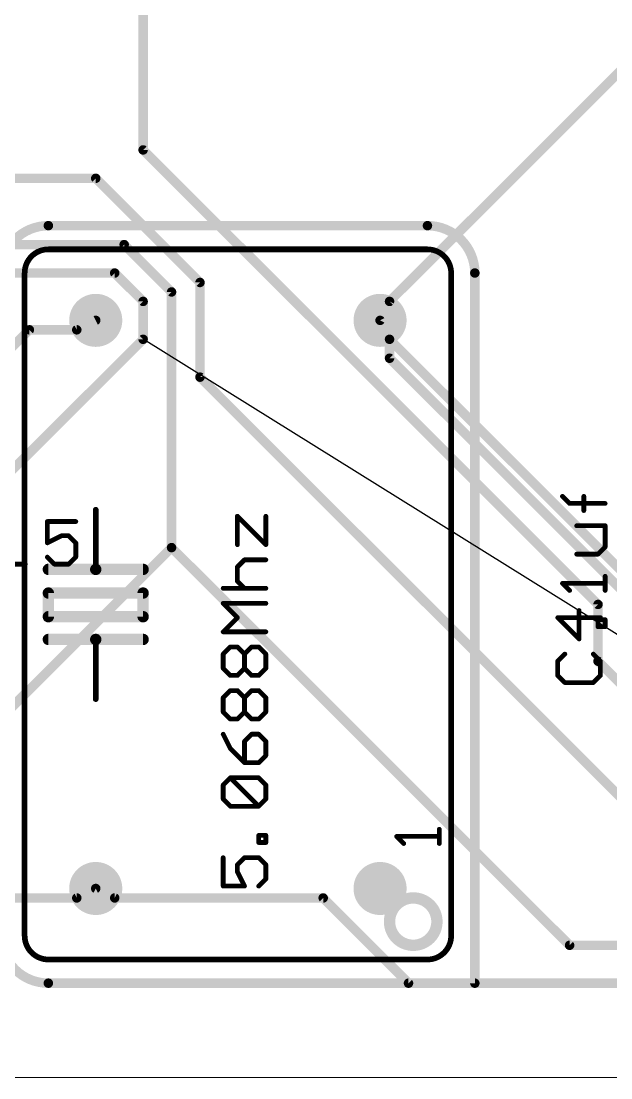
# Model space of a CAD drawing. Extents: x 0 to 127, y -4 to 62.
# Drawn here: x 56.42 to 72.22, y 0 to 28.35 of the extents above; entities that cross this region are included whole.
import ezdxf

# ---------------------------------------------------------------- set-up
doc = ezdxf.new("R2010")
doc.units = 0
for name, color, linetype in [('16', 172, 'CONTINUOUS'), ('17', 92, 'CONTINUOUS'), ('19', 52, 'CONTINUOUS'), ('20', 7, 'CONTINUOUS'), ('21', 253, 'CONTINUOUS'), ('23', 7, 'CONTINUOUS'), ('25', 253, 'CONTINUOUS'), ('27', 253, 'CONTINUOUS'), ('51', 253, 'CONTINUOUS')]:
    doc.layers.add(name, color=color, linetype=linetype)

# ---------------------------------------------------------------- blocks, each defined once
blk = doc.blocks.new('ROUNDP')
at = {"const_width": 0.5}
blk.add_lwpolyline([(0, -0.25, 1), (0, 0.25, 1), (0, -0.25)], format="xyb", dxfattribs=at)

msp = doc.modelspace()

# ---------------------------------------------------------------- linework, layer by layer
at = {"layer": '16', "const_width": 0.254}
for points in [[(59.69, 24.892), (59.69, 38.1)], [(66.294, 20.828), (75.946, 30.48)], [(71.882, 12.7), (59.69, 24.892)], [(46.99, 24.13), (58.42, 24.13)], [(58.42, 24.13), (61.214, 21.336)], [(41.148, 22.352), (59.182, 22.352)], [(59.182, 22.352), (60.452, 21.082)], [(41.91, 21.59), (58.928, 21.59)], [(58.928, 21.59), (59.69, 20.828)], [(61.214, 21.336), (61.214, 18.796)], [(60.452, 21.082), (60.452, 14.224)], [(59.69, 20.828), (59.69, 19.812)], [(66.04, 20.32), (66.294, 20.828)], [(57.912, 20.066), (58.42, 20.32)], [(66.294, 19.812), (66.04, 20.32)], [(52.07, 15.494), (56.642, 20.066)], [(56.642, 20.066), (57.912, 20.066)], [(59.69, 19.812), (52.832, 12.954)], [(66.294, 19.812), (73.406, 12.7)], [(66.294, 19.304), (66.294, 19.812)], [(72.898, 12.7), (66.294, 19.304)], [(61.214, 18.796), (75.692, 4.318)], [(60.452, 14.224), (53.594, 7.366)], [(60.452, 14.224), (71.12, 3.556)], [(71.882, 11.176), (71.882, 12.7)], [(75.692, 7.366), (71.882, 11.176)], [(57.912, 4.826), (58.42, 5.08)], [(58.42, 5.08), (58.928, 4.826)], [(53.086, 4.826), (57.912, 4.826)], [(58.928, 4.826), (64.516, 4.826)], [(64.516, 4.826), (66.802, 2.54)], [(71.12, 3.556), (77.978, 3.556)], [(66.802, 2.54), (92.71, 2.54)]]:
    msp.add_lwpolyline(points, dxfattribs=at)
at = {"layer": '16', "const_width": 0.127}
for points in [[(59.7349, 24.9369, 1), (59.6451, 24.8471)], [(59.6265, 24.892, 1), (59.7535, 24.892)], [(58.4649, 24.1749, 1), (58.3751, 24.0851)], [(58.42, 24.0665, 1), (58.42, 24.1935)], [(59.2269, 22.3969, 1), (59.1371, 22.3071)], [(59.182, 22.2885, 1), (59.182, 22.4155)], [(58.9729, 21.6349, 1), (58.8831, 21.5451)], [(58.928, 21.5265, 1), (58.928, 21.6535)], [(61.2775, 21.336, 1), (61.1505, 21.336)], [(61.1691, 21.2911, 1), (61.2589, 21.3809)], [(60.5155, 21.082, 1), (60.3885, 21.082)], [(60.4071, 21.0371, 1), (60.4969, 21.1269)], [(59.7535, 20.828, 1), (59.6265, 20.828)], [(59.6451, 20.7831, 1), (59.7349, 20.8729)], [(66.2491, 20.8729, 1), (66.3389, 20.7831)], [(66.3508, 20.7996, 1), (66.2372, 20.8564)], [(58.4484, 20.2632, 1), (58.3916, 20.3768)], [(66.0968, 20.3484, 1), (65.9832, 20.2916)], [(65.9832, 20.3484, 1), (66.0968, 20.2916)], [(56.642, 20.1295, 1), (56.642, 20.0025)], [(56.6869, 20.0211, 1), (56.5971, 20.1109)], [(57.8836, 20.1228, 1), (57.9404, 20.0092)], [(57.912, 20.0025, 1), (57.912, 20.1295)], [(59.6265, 19.812, 1), (59.7535, 19.812)], [(59.7349, 19.7671, 1), (59.6451, 19.8569)], [(66.3389, 19.8569, 1), (66.2491, 19.7671)], [(66.3575, 19.812, 1), (66.2305, 19.812)], [(66.2372, 19.7836, 1), (66.3508, 19.8404)], [(66.3389, 19.3489, 1), (66.2491, 19.2591)], [(66.2305, 19.304, 1), (66.3575, 19.304)], [(61.2589, 18.8409, 1), (61.1691, 18.7511)], [(61.1505, 18.796, 1), (61.2775, 18.796)], [(60.4969, 14.2689, 1), (60.4071, 14.1791)], [(60.3885, 14.224, 1), (60.5155, 14.224)], [(60.4969, 14.1791, 1), (60.4071, 14.2689)], [(71.9455, 12.7, 1), (71.8185, 12.7)], [(71.8371, 12.6551, 1), (71.9269, 12.7449)], [(71.9269, 11.2209, 1), (71.8371, 11.1311)], [(71.8185, 11.176, 1), (71.9455, 11.176)], [(58.4484, 5.1368, 1), (58.3916, 5.0232)], [(58.4484, 5.0232, 1), (58.3916, 5.1368)], [(57.8836, 4.8828, 1), (57.9404, 4.7692)], [(57.912, 4.7625, 1), (57.912, 4.8895)], [(58.928, 4.8895, 1), (58.928, 4.7625)], [(58.8996, 4.7692, 1), (58.9564, 4.8828)], [(64.5609, 4.8709, 1), (64.4711, 4.7811)], [(64.516, 4.7625, 1), (64.516, 4.8895)], [(71.12, 3.6195, 1), (71.12, 3.4925)], [(71.0751, 3.5111, 1), (71.1649, 3.6009)], [(66.802, 2.6035, 1), (66.802, 2.4765)], [(66.7571, 2.4951, 1), (66.8469, 2.5849)]]:
    msp.add_lwpolyline(points, format="xyb", dxfattribs=at)
at = {"layer": '19'}
msp.add_line((81.28, 6.35), (59.69, 19.812), dxfattribs=at)
at = {"layer": '20'}
msp.add_line((17.653, 0), (126.985, 0.038), dxfattribs=at)
at = {"layer": '21'}
for points, const_width in [([(57.15, 22.86, 0.4142), (55.88, 21.59)], 0.254), ([(57.15, 22.9235, 1), (57.15, 22.7965)], 0.127), ([(57.15, 22.7965, 1), (57.15, 22.9235)], 0.127), ([(68.58, 21.59, 0.4142), (67.31, 22.86)], 0.254), ([(67.31, 22.9235, 1), (67.31, 22.7965)], 0.127), ([(67.31, 22.7965, 1), (67.31, 22.9235)], 0.127), ([(57.15, 22.225, 0.4142), (56.515, 21.59)], 0.1524), ([(57.15, 22.2631, 1), (57.15, 22.1869)], 0.0762), ([(57.15, 22.1869, 1), (57.15, 22.2631)], 0.0762), ([(67.945, 21.59, 0.4142), (67.31, 22.225)], 0.1524), ([(67.31, 22.2631, 1), (67.31, 22.1869)], 0.0762), ([(67.31, 22.1869, 1), (67.31, 22.2631)], 0.0762), ([(56.5531, 21.59, 1), (56.4769, 21.59)], 0.0762), ([(56.4769, 21.59, 1), (56.5531, 21.59)], 0.0762), ([(67.9831, 21.59, 1), (67.9069, 21.59)], 0.0762), ([(67.9069, 21.59, 1), (67.9831, 21.59)], 0.0762), ([(68.6435, 21.59, 1), (68.5165, 21.59)], 0.127), ([(68.5165, 21.59, 1), (68.6435, 21.59)], 0.127), ([(58.4581, 15.24, 1), (58.3819, 15.24)], 0.0762), ([(57.15, 13.716, 1), (57.15, 13.5636)], 0.1524), ([(58.42, 13.716, 1), (58.42, 13.5636)], 0.1524), ([(58.42, 13.5636, 1), (58.42, 13.716)], 0.1524), ([(58.3819, 13.6398, 1), (58.4581, 13.6398)], 0.0762), ([(59.69, 13.5636, 1), (59.69, 13.716)], 0.1524), ([(57.15, 13.081, 1), (57.15, 12.9286)], 0.1524), ([(57.2262, 13.0048, 1), (57.0738, 13.0048)], 0.1524), ([(59.7662, 13.0048, 1), (59.6138, 13.0048)], 0.1524), ([(59.69, 12.9286, 1), (59.69, 13.081)], 0.1524), ([(57.15, 12.446, 1), (57.15, 12.2936)], 0.1524), ([(59.69, 12.2936, 1), (59.69, 12.446)], 0.1524), ([(57.0738, 12.3698, 1), (57.2262, 12.3698)], 0.1524), ([(59.6138, 12.3698, 1), (59.7662, 12.3698)], 0.1524), ([(57.15, 11.8364, 1), (57.15, 11.684)], 0.1524), ([(58.42, 11.8364, 1), (58.42, 11.684)], 0.1524), ([(58.42, 11.684, 1), (58.42, 11.8364)], 0.1524), ([(59.69, 11.684, 1), (59.69, 11.8364)], 0.1524), ([(58.4581, 11.7602, 1), (58.3819, 11.7602)], 0.0762), ([(58.3819, 10.16, 1), (58.4581, 10.16)], 0.0762), ([(66.5061, 6.4996, 1), (66.4611, 6.4546)], 0.0635), ([(66.4836, 6.5088, 1), (66.4836, 6.4454)], 0.0635), ([(67.6593, 6.6678, 1), (67.5957, 6.6678)], 0.0635), ([(67.6275, 6.4454, 1), (67.6275, 6.5088)], 0.0635), ([(66.6517, 6.264, 1), (66.6967, 6.309)], 0.0635), ([(67.5957, 6.2865, 1), (67.6593, 6.2865)], 0.0635), ([(55.88, 3.81, 0.4142), (57.15, 2.54)], 0.254), ([(56.515, 3.81, 0.4142), (57.15, 3.175)], 0.1524), ([(56.5531, 3.81, 1), (56.4769, 3.81)], 0.0762), ([(56.4769, 3.81, 1), (56.5531, 3.81)], 0.0762), ([(67.31, 3.175, 0.4142), (67.945, 3.81)], 0.1524), ([(67.9831, 3.81, 1), (67.9069, 3.81)], 0.0762), ([(67.9069, 3.81, 1), (67.9831, 3.81)], 0.0762), ([(57.15, 3.2131, 1), (57.15, 3.1369)], 0.0762), ([(57.15, 3.1369, 1), (57.15, 3.2131)], 0.0762), ([(67.31, 3.2131, 1), (67.31, 3.1369)], 0.0762), ([(67.31, 3.1369, 1), (67.31, 3.2131)], 0.0762), ([(57.15, 2.6035, 1), (57.15, 2.4765)], 0.127), ([(57.15, 2.4765, 1), (57.15, 2.6035)], 0.127), ([(68.5165, 2.54, 1), (68.6435, 2.54)], 0.127), ([(68.58, 2.4765, 1), (68.58, 2.6035)], 0.127)]:
    msp.add_lwpolyline(points, format="xyb", dxfattribs=dict(at, const_width=const_width))
for points, const_width in [([(67.31, 22.86), (57.15, 22.86)], 0.254), ([(67.31, 22.225), (57.15, 22.225)], 0.1524), ([(56.515, 21.59), (56.515, 3.81)], 0.1524), ([(67.945, 3.81), (67.945, 21.59)], 0.1524), ([(68.58, 2.54), (68.58, 21.59)], 0.254), ([(58.42, 13.6398), (58.42, 15.24)], 0.1524), ([(57.15, 13.6398), (58.42, 13.6398)], 0.3048), ([(58.42, 13.6398), (59.69, 13.6398)], 0.3048), ([(59.69, 13.0048), (57.15, 13.0048)], 0.3048), ([(57.15, 13.0048), (57.15, 12.3698)], 0.3048), ([(59.69, 12.3698), (59.69, 13.0048)], 0.3048), ([(57.15, 12.3698), (59.69, 12.3698)], 0.3048), ([(57.15, 11.7602), (58.42, 11.7602)], 0.3048), ([(58.42, 11.7602), (59.69, 11.7602)], 0.3048), ([(58.42, 11.7602), (58.42, 10.16)], 0.1524), ([(66.6742, 6.2865), (66.4836, 6.4771)], 0.127), ([(66.4836, 6.4771), (67.6275, 6.4771)], 0.127), ([(67.6275, 6.2865), (67.6275, 6.6678)], 0.127), ([(57.15, 3.175), (67.31, 3.175)], 0.1524), ([(68.58, 2.54), (57.15, 2.54)], 0.254)]:
    msp.add_lwpolyline(points, dxfattribs=dict(at, const_width=const_width))
at = {"layer": '23'}
msp.add_point((62.23, 12.7), dxfattribs=at)
at = {"layer": '25', "const_width": 0.127}
for points in [[(57.8864, 14.9234), (57.1238, 14.9234)], [(57.1238, 14.9234), (57.1238, 14.3514)], [(57.1238, 14.3514), (57.5051, 14.5421)], [(57.5051, 14.5421), (57.6957, 14.5421)], [(57.6957, 14.5421), (57.8864, 14.3514)], [(57.8864, 14.3514), (57.8864, 13.9701)], [(57.3144, 13.7795), (57.1238, 13.9701)], [(57.8864, 13.9701), (57.6957, 13.7795)], [(56.1494, 13.7795), (56.5307, 13.7795)], [(57.6957, 13.7795), (57.3144, 13.7795)], [(71.3736, 11.7738), (71.3736, 12.5364)], [(71.9455, 12.3457), (70.8016, 12.3457)], [(70.8016, 12.3457), (71.3736, 11.7738)], [(70.9922, 11.3671), (70.8016, 11.1764)], [(71.9455, 11.1764), (71.7549, 11.3671)], [(70.8016, 11.1764), (70.8016, 10.7951)], [(71.9455, 10.7951), (71.9455, 11.1764)], [(70.8016, 10.7951), (70.9922, 10.6045)], [(71.7549, 10.6045), (71.9455, 10.7951)], [(70.9922, 10.6045), (71.7549, 10.6045)]]:
    msp.add_lwpolyline(points, dxfattribs=at)
at = {"layer": '25', "const_width": 0.0635}
for points in [[(57.1238, 14.9552, 1), (57.1238, 14.8917)], [(57.1556, 14.9234, 1), (57.0921, 14.9234)], [(57.8864, 14.8917, 1), (57.8864, 14.9552)], [(57.5051, 14.5739, 1), (57.5051, 14.5104)], [(57.5193, 14.5137, 1), (57.4909, 14.5705)], [(57.7182, 14.5646, 1), (57.6732, 14.5196)], [(57.6957, 14.5104, 1), (57.6957, 14.5739)], [(57.1096, 14.3798, 1), (57.138, 14.323)], [(57.0921, 14.3514, 1), (57.1556, 14.3514)], [(57.9182, 14.3514, 1), (57.8546, 14.3514)], [(57.8639, 14.3289, 1), (57.9089, 14.3739)], [(57.1463, 13.9926, 1), (57.1013, 13.9476)], [(57.8546, 13.9701, 1), (57.9182, 13.9701)], [(57.9088, 13.9476, 1), (57.864, 13.9926)], [(56.5307, 13.7478, 1), (56.5307, 13.8113)], [(57.3144, 13.8113, 1), (57.3144, 13.7478)], [(57.2919, 13.757, 1), (57.3369, 13.802)], [(57.6733, 13.802, 1), (57.7181, 13.757)], [(57.6957, 13.7478, 1), (57.6957, 13.8113)], [(71.4054, 12.5364, 1), (71.3419, 12.5364)], [(70.8016, 12.3775, 1), (70.8016, 12.314)], [(70.824, 12.3682, 1), (70.7792, 12.3232)], [(71.9455, 12.314, 1), (71.9455, 12.3775)], [(71.3419, 11.7738, 1), (71.4054, 11.7738)], [(71.3512, 11.7513, 1), (71.396, 11.7963)], [(71.0147, 11.3447, 1), (70.9697, 11.3895)], [(71.7774, 11.3895, 1), (71.7324, 11.3447)], [(70.7791, 11.1988, 1), (70.8241, 11.154)], [(70.8334, 11.1764, 1), (70.7699, 11.1764)], [(71.9773, 11.1764, 1), (71.9138, 11.1764)], [(71.923, 11.154, 1), (71.968, 11.1988)], [(70.8241, 10.8176, 1), (70.7791, 10.7726)], [(70.7699, 10.7951, 1), (70.8334, 10.7951)], [(71.9138, 10.7951, 1), (71.9773, 10.7951)], [(71.968, 10.7726, 1), (71.923, 10.8176)], [(70.9922, 10.6363, 1), (70.9922, 10.5727)], [(70.9697, 10.582, 1), (71.0147, 10.627)], [(71.7324, 10.627, 1), (71.7774, 10.582)], [(71.7549, 10.5727, 1), (71.7549, 10.6363)]]:
    msp.add_lwpolyline(points, format="xyb", dxfattribs=at)
at = {"layer": '27', "const_width": 0.127}
for points in [[(71.1192, 15.4084), (70.9286, 15.5991)], [(71.5006, 15.2178), (71.5006, 15.5991)], [(72.0725, 15.4084), (71.1192, 15.4084)], [(62.2167, 14.303), (62.2167, 15.0656)], [(62.2167, 15.0656), (62.9793, 14.303)], [(62.9793, 14.303), (62.9793, 15.0656)], [(72.0725, 14.8111), (71.3099, 14.8111)], [(72.0725, 14.2391), (72.0725, 14.8111)], [(71.8819, 14.0485), (72.0725, 14.2391)], [(62.2167, 13.7056), (62.4074, 13.8963)], [(62.4074, 13.8963), (62.9793, 13.8963)], [(71.3099, 14.0485), (71.8819, 14.0485)], [(62.2167, 13.3243), (62.2167, 13.7056)], [(62.4074, 13.1337), (62.2167, 13.3243)], [(71.1192, 13.0741), (70.9286, 13.2647)], [(70.9286, 13.2647), (72.0725, 13.2647)], [(72.0725, 13.0741), (72.0725, 13.4554)], [(61.8354, 13.1337), (62.9793, 13.1337)], [(62.2167, 12.3457), (61.8354, 12.727)], [(61.8354, 12.727), (62.9793, 12.727)], [(61.8354, 11.9644), (62.2167, 12.3457)], [(71.8819, 12.0997), (71.8819, 12.2903)], [(71.8819, 12.2903), (72.0725, 12.2903)], [(72.0725, 12.2903), (72.0725, 12.0997)], [(62.9793, 11.9644), (61.8354, 11.9644)], [(72.0725, 12.0997), (71.8819, 12.0997)], [(61.8354, 11.367), (62.026, 11.5577)], [(61.8354, 10.9857), (61.8354, 11.367)], [(62.026, 11.5577), (62.2167, 11.5577)], [(62.2167, 11.5577), (62.4074, 11.367)], [(62.4074, 11.367), (62.598, 11.5577)], [(62.4074, 10.9857), (62.4074, 11.367)], [(62.598, 11.5577), (62.7887, 11.5577)], [(62.7887, 11.5577), (62.9793, 11.367)], [(62.9793, 11.367), (62.9793, 10.9857)], [(62.026, 10.7951), (61.8354, 10.9857)], [(62.2167, 10.7951), (62.026, 10.7951)], [(62.4074, 10.9857), (62.2167, 10.7951)], [(62.598, 10.7951), (62.4074, 10.9857)], [(62.7887, 10.7951), (62.598, 10.7951)], [(62.9793, 10.9857), (62.7887, 10.7951)], [(61.8354, 10.1977), (62.026, 10.3884)], [(61.8354, 9.8164), (61.8354, 10.1977)], [(62.026, 10.3884), (62.2167, 10.3884)], [(62.2167, 10.3884), (62.4074, 10.1977)], [(62.4074, 10.1977), (62.598, 10.3884)], [(62.4074, 9.8164), (62.4074, 10.1977)], [(62.598, 10.3884), (62.7887, 10.3884)], [(62.7887, 10.3884), (62.9793, 10.1977)], [(62.9793, 10.1977), (62.9793, 9.8164)], [(62.026, 9.6258), (61.8354, 9.8164)], [(62.2167, 9.6258), (62.026, 9.6258)], [(62.4074, 9.8164), (62.2167, 9.6258)], [(62.598, 9.6258), (62.4074, 9.8164)], [(62.7887, 9.6258), (62.598, 9.6258)], [(62.9793, 9.8164), (62.7887, 9.6258)], [(61.8354, 9.2191), (62.026, 8.8378)], [(62.598, 9.2191), (62.4074, 9.0284)], [(62.4074, 9.0284), (62.4074, 8.4565)], [(62.7887, 9.2191), (62.598, 9.2191)], [(62.9793, 9.0284), (62.7887, 9.2191)], [(62.9793, 8.6471), (62.9793, 9.0284)], [(62.026, 8.8378), (62.4074, 8.4565)], [(62.4074, 8.4565), (62.7887, 8.4565)], [(62.7887, 8.4565), (62.9793, 8.6471)], [(61.8354, 7.8591), (62.026, 8.0498)], [(62.026, 8.0498), (62.7887, 8.0498)], [(62.7887, 7.2872), (62.026, 8.0498)], [(62.7887, 8.0498), (62.9793, 7.8591)], [(61.8354, 7.4778), (61.8354, 7.8591)], [(62.9793, 7.8591), (62.9793, 7.4778)], [(62.026, 7.2872), (61.8354, 7.4778)], [(62.9793, 7.4778), (62.7887, 7.2872)], [(62.7887, 7.2872), (62.026, 7.2872)], [(62.7887, 6.3128), (62.7887, 6.5034)], [(62.7887, 6.5034), (62.9793, 6.5034)], [(62.9793, 6.5034), (62.9793, 6.3128)], [(62.9793, 6.3128), (62.7887, 6.3128)], [(61.8354, 5.9061), (61.8354, 5.1435)], [(62.2167, 5.7154), (62.4074, 5.9061)], [(62.4074, 5.9061), (62.7887, 5.9061)], [(62.7887, 5.9061), (62.9793, 5.7154)], [(62.2167, 5.5248), (62.2167, 5.7154)], [(62.9793, 5.7154), (62.9793, 5.3341)], [(62.4074, 5.1435), (62.2167, 5.5248)], [(62.9793, 5.3341), (62.7887, 5.1435)], [(61.8354, 5.1435), (62.4074, 5.1435)]]:
    msp.add_lwpolyline(points, dxfattribs=at)
at = {"layer": '27', "const_width": 0.0635}
for points in [[(70.9511, 15.6215, 1), (70.9061, 15.5767)], [(71.5324, 15.5991, 1), (71.4689, 15.5991)], [(71.1192, 15.4402, 1), (71.1192, 15.3767)], [(71.0967, 15.386, 1), (71.1417, 15.4308)], [(72.0725, 15.3767, 1), (72.0725, 15.4402)], [(62.2392, 15.0881, 1), (62.1942, 15.0431)], [(62.2485, 15.0656, 1), (62.185, 15.0656)], [(63.0111, 15.0656, 1), (62.9476, 15.0656)], [(71.4689, 15.2178, 1), (71.5324, 15.2178)], [(71.3099, 14.8429, 1), (71.3099, 14.7794)], [(72.1043, 14.8111, 1), (72.0408, 14.8111)], [(72.0725, 14.7794, 1), (72.0725, 14.8429)], [(62.185, 14.303, 1), (62.2485, 14.303)], [(62.9476, 14.303, 1), (63.0111, 14.303)], [(62.9568, 14.2805, 1), (63.0018, 14.3255)], [(72.0408, 14.2391, 1), (72.1043, 14.2391)], [(72.095, 14.2166, 1), (72.05, 14.2616)], [(62.4074, 13.9281, 1), (62.4074, 13.8645)], [(62.4299, 13.8738, 1), (62.3849, 13.9188)], [(62.9793, 13.8645, 1), (62.9793, 13.9281)], [(71.3099, 14.0803, 1), (71.3099, 14.0168)], [(71.8594, 14.071, 1), (71.9044, 14.026)], [(71.8819, 14.0168, 1), (71.8819, 14.0803)], [(62.1942, 13.7281, 1), (62.2392, 13.6831)], [(62.2485, 13.7056, 1), (62.185, 13.7056)], [(62.2391, 13.3468, 1), (62.1943, 13.3018)], [(62.185, 13.3243, 1), (62.2485, 13.3243)], [(70.9511, 13.2872, 1), (70.9061, 13.2422)], [(70.9286, 13.2965, 1), (70.9286, 13.233)], [(72.1043, 13.4554, 1), (72.0408, 13.4554)], [(72.0725, 13.233, 1), (72.0725, 13.2965)], [(61.8354, 13.1655, 1), (61.8354, 13.102)], [(62.385, 13.1112, 1), (62.4298, 13.1562)], [(62.9793, 13.102, 1), (62.9793, 13.1655)], [(71.0967, 13.0516, 1), (71.1417, 13.0966)], [(72.0408, 13.0741, 1), (72.1043, 13.0741)], [(61.8579, 12.7495, 1), (61.8129, 12.7045)], [(61.8354, 12.7588, 1), (61.8354, 12.6953)], [(62.9793, 12.6953, 1), (62.9793, 12.7588)], [(62.2392, 12.3232, 1), (62.1942, 12.3682)], [(62.1942, 12.3232, 1), (62.2392, 12.3682)], [(71.9137, 12.2903, 1), (71.8501, 12.2903)], [(71.8819, 12.3221, 1), (71.8819, 12.2586)], [(72.1043, 12.2903, 1), (72.0408, 12.2903)], [(72.0725, 12.2586, 1), (72.0725, 12.3221)], [(61.8129, 11.9869, 1), (61.8579, 11.9419)], [(61.8354, 11.9962, 1), (61.8354, 11.9327)], [(62.9793, 11.9327, 1), (62.9793, 11.9962)], [(71.8501, 12.0997, 1), (71.9137, 12.0997)], [(71.8819, 12.1315, 1), (71.8819, 12.068)], [(72.0408, 12.0997, 1), (72.1043, 12.0997)], [(72.0725, 12.068, 1), (72.0725, 12.1315)], [(61.8672, 11.367, 1), (61.8036, 11.367)], [(61.8129, 11.3894, 1), (61.8579, 11.3446)], [(62.026, 11.5895, 1), (62.026, 11.526)], [(62.0485, 11.5353, 1), (62.0035, 11.5801)], [(62.2392, 11.5802, 1), (62.1942, 11.5352)], [(62.2167, 11.526, 1), (62.2167, 11.5895)], [(62.4392, 11.367, 1), (62.3757, 11.367)], [(62.3849, 11.3894, 1), (62.4299, 11.3446)], [(62.3849, 11.3445, 1), (62.4299, 11.3895)], [(62.598, 11.5895, 1), (62.598, 11.526)], [(62.6205, 11.5353, 1), (62.5755, 11.5801)], [(62.8112, 11.5801, 1), (62.7662, 11.5353)], [(62.7887, 11.526, 1), (62.7887, 11.5895)], [(63.0111, 11.367, 1), (62.9476, 11.367)], [(62.9568, 11.3446, 1), (63.0018, 11.3894)], [(61.8579, 11.0082, 1), (61.8129, 10.9632)], [(61.8036, 10.9857, 1), (61.8672, 10.9857)], [(62.026, 10.8269, 1), (62.026, 10.7633)], [(62.0035, 10.7726, 1), (62.0485, 10.8176)], [(62.1943, 10.8176, 1), (62.2391, 10.7726)], [(62.2167, 10.7633, 1), (62.2167, 10.8269)], [(62.4299, 11.0082, 1), (62.3849, 10.9632)], [(62.3757, 10.9857, 1), (62.4392, 10.9857)], [(62.4298, 10.9632, 1), (62.385, 11.0082)], [(62.598, 10.8269, 1), (62.598, 10.7633)], [(62.5755, 10.7726, 1), (62.6205, 10.8176)], [(62.7662, 10.8176, 1), (62.8112, 10.7726)], [(62.7887, 10.7633, 1), (62.7887, 10.8269)], [(62.9476, 10.9857, 1), (63.0111, 10.9857)], [(63.0018, 10.9632, 1), (62.9568, 11.0082)], [(61.8672, 10.1977, 1), (61.8036, 10.1977)], [(61.8129, 10.2201, 1), (61.8579, 10.1753)], [(62.026, 10.4202, 1), (62.026, 10.3567)], [(62.0485, 10.366, 1), (62.0035, 10.4108)], [(62.2392, 10.4109, 1), (62.1942, 10.3659)], [(62.2167, 10.3567, 1), (62.2167, 10.4202)], [(62.4392, 10.1977, 1), (62.3757, 10.1977)], [(62.3849, 10.2201, 1), (62.4299, 10.1753)], [(62.3849, 10.1752, 1), (62.4299, 10.2202)], [(62.598, 10.4202, 1), (62.598, 10.3567)], [(62.6205, 10.366, 1), (62.5755, 10.4108)], [(62.8112, 10.4108, 1), (62.7662, 10.366)], [(62.7887, 10.3567, 1), (62.7887, 10.4202)], [(63.0111, 10.1977, 1), (62.9476, 10.1977)], [(62.9568, 10.1753, 1), (63.0018, 10.2201)], [(61.8579, 9.8389, 1), (61.8129, 9.7939)], [(61.8036, 9.8164, 1), (61.8672, 9.8164)], [(62.026, 9.6576, 1), (62.026, 9.594)], [(62.0035, 9.6033, 1), (62.0485, 9.6483)], [(62.1943, 9.6483, 1), (62.2391, 9.6033)], [(62.2167, 9.594, 1), (62.2167, 9.6576)], [(62.4299, 9.8389, 1), (62.3849, 9.7939)], [(62.3757, 9.8164, 1), (62.4392, 9.8164)], [(62.4298, 9.7939, 1), (62.385, 9.8389)], [(62.598, 9.6576, 1), (62.598, 9.594)], [(62.5755, 9.6033, 1), (62.6205, 9.6483)], [(62.7662, 9.6483, 1), (62.8112, 9.6033)], [(62.7887, 9.594, 1), (62.7887, 9.6576)], [(62.9476, 9.8164, 1), (63.0111, 9.8164)], [(63.0018, 9.7939, 1), (62.9568, 9.8389)], [(61.8638, 9.2333, 1), (61.807, 9.2049)], [(62.4392, 9.0284, 1), (62.3757, 9.0284)], [(62.3849, 9.0508, 1), (62.4299, 9.006)], [(62.598, 9.2509, 1), (62.598, 9.1874)], [(62.6205, 9.1967, 1), (62.5755, 9.2415)], [(62.8112, 9.2415, 1), (62.7662, 9.1967)], [(62.7887, 9.1874, 1), (62.7887, 9.2509)], [(63.0111, 9.0284, 1), (62.9476, 9.0284)], [(62.9568, 9.006, 1), (63.0018, 9.0508)], [(62.0484, 8.8603, 1), (62.0036, 8.8153)], [(61.9976, 8.8236, 1), (62.0544, 8.852)], [(62.4074, 8.4883, 1), (62.4074, 8.4247)], [(62.385, 8.434, 1), (62.4298, 8.479)], [(62.7662, 8.479, 1), (62.8112, 8.434)], [(62.7887, 8.4247, 1), (62.7887, 8.4883)], [(62.9476, 8.6471, 1), (63.0111, 8.6471)], [(63.0018, 8.6246, 1), (62.9568, 8.6696)], [(62.3757, 8.4565, 1), (62.4392, 8.4565)], [(62.026, 8.0816, 1), (62.026, 8.0181)], [(62.0484, 8.0723, 1), (62.0036, 8.0273)], [(62.0485, 8.0274, 1), (62.0035, 8.0722)], [(62.8112, 8.0722, 1), (62.7662, 8.0274)], [(62.7887, 8.0181, 1), (62.7887, 8.0816)], [(61.8672, 7.8591, 1), (61.8036, 7.8591)], [(61.8129, 7.8815, 1), (61.8579, 7.8367)], [(63.0111, 7.8591, 1), (62.9476, 7.8591)], [(62.9568, 7.8367, 1), (63.0018, 7.8815)], [(61.8579, 7.5003, 1), (61.8129, 7.4553)], [(61.8036, 7.4778, 1), (61.8672, 7.4778)], [(62.9476, 7.4778, 1), (63.0111, 7.4778)], [(63.0018, 7.4553, 1), (62.9568, 7.5003)], [(62.026, 7.319, 1), (62.026, 7.2555)], [(62.0035, 7.2647, 1), (62.0485, 7.3097)], [(62.7662, 7.3097, 1), (62.8112, 7.2647)], [(62.7663, 7.2647, 1), (62.8111, 7.3097)], [(62.7887, 7.2555, 1), (62.7887, 7.319)], [(62.8205, 6.5034, 1), (62.757, 6.5034)], [(62.7887, 6.5351, 1), (62.7887, 6.4717)], [(63.0111, 6.5034, 1), (62.9476, 6.5034)], [(62.9793, 6.4717, 1), (62.9793, 6.5351)], [(62.7887, 6.3445, 1), (62.7887, 6.2811)], [(62.757, 6.3128, 1), (62.8205, 6.3128)], [(62.9476, 6.3128, 1), (63.0111, 6.3128)], [(62.9793, 6.2811, 1), (62.9793, 6.3445)], [(61.8672, 5.9061, 1), (61.8036, 5.9061)], [(62.4074, 5.9379, 1), (62.4074, 5.8744)], [(62.4299, 5.8836, 1), (62.3849, 5.9286)], [(62.8112, 5.9285, 1), (62.7662, 5.8837)], [(62.7887, 5.8744, 1), (62.7887, 5.9379)], [(62.1942, 5.7379, 1), (62.2392, 5.6929)], [(62.2485, 5.7154, 1), (62.185, 5.7154)], [(63.0111, 5.7154, 1), (62.9476, 5.7154)], [(62.9568, 5.693, 1), (63.0018, 5.7378)], [(62.2451, 5.539, 1), (62.1883, 5.5106)], [(62.185, 5.5248, 1), (62.2485, 5.5248)], [(63.0018, 5.3116, 1), (62.9568, 5.3566)], [(61.8354, 5.1753, 1), (61.8354, 5.1118)], [(61.8036, 5.1435, 1), (61.8672, 5.1435)], [(62.379, 5.1293, 1), (62.4358, 5.1577)], [(62.4074, 5.1118, 1), (62.4074, 5.1753)], [(62.7662, 5.166, 1), (62.8112, 5.121)], [(62.9476, 5.3341, 1), (63.0111, 5.3341)]]:
    msp.add_lwpolyline(points, format="xyb", dxfattribs=at)
at = {"layer": '51', "const_width": 0.3048}
msp.add_lwpolyline([(66.929, 3.556, 1), (66.929, 4.826, 1), (66.929, 3.556)], format="xyb", dxfattribs=at)

# ---------------------------------------------------------------- block references
at = {"layer": '17', "xscale": 1.4224, "yscale": 1.4224, "rotation": 90}
for p in [(58.42, 20.32), (66.04, 20.32), (58.42, 5.08), (66.04, 5.08)]:
    msp.add_blockref('ROUNDP', p, dxfattribs=at)

doc.saveas('drawing.dxf')
